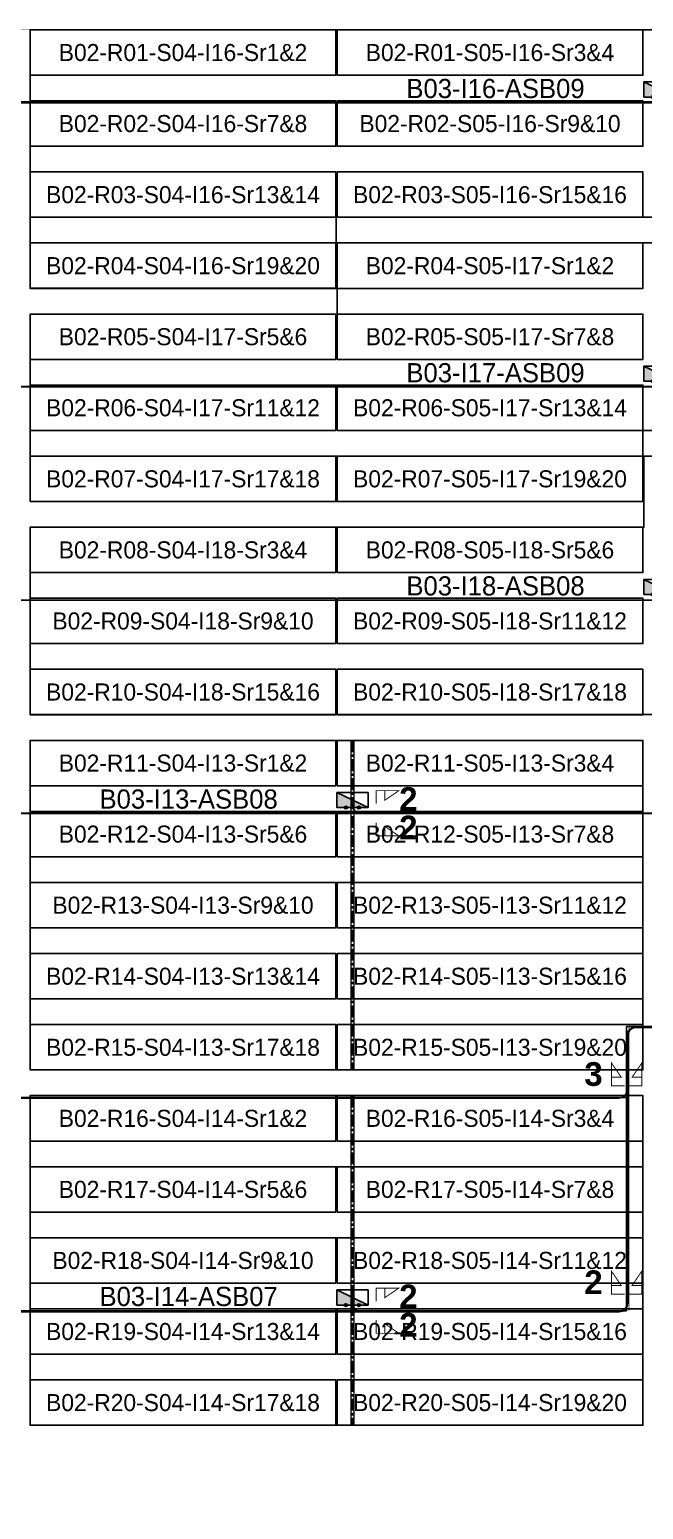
# Model space of a CAD drawing. Header units: metres. Extents: x 531463 to 531851, y 2674174 to 2674494.
# Drawn here: x 531559.8 to 531624.6, y 2674337.9 to 2674494.1 of the extents above; entities that cross this region are included whole.
import ezdxf
from ezdxf.enums import TextEntityAlignment as Align

# ---------------------------------------------------------------- set-up
doc = ezdxf.new("R2010")
doc.units = ezdxf.units.M
doc.header["$MEASUREMENT"] = 0
doc.linetypes.add('CENTER', pattern=[2, 1.25, -0.25, 0.25, -0.25])
doc.layers.add('Boundary-12.5 MW Block', color=6, linetype='Continuous', lineweight=9)
doc.layers.add('PILE', color=1, linetype='Continuous', lineweight=15)
for name, color, linetype in [('DC Trench BL-03', 40, 'Continuous'), ('E-Inverter Grouping', 2, 'Continuous'), ('Inverter Block-03', 7, 'Continuous'), ('LT Cable(AG) INV to LT Panel BL-03', 2, 'Continuous'), ('Messenger Wire Block-03 (Master Path)', 30, 'Continuous'), ('Messenger Wire Block-03 (MW Path)', 191, 'Continuous'), ('MMS Table Block-03', 8, 'Continuous'), ('Plan Line - DC BL-03', 40, 'Continuous'), ('Section Marking BL-03', 2, 'Continuous')]:
    doc.layers.add(name, color=color, linetype=linetype)
doc.styles.add('BoldTextStyle', font='arialbd.ttf')
doc.styles.get("Standard").update_dxf_attribs({"font": 'Adani Regular.ttf'})

# ---------------------------------------------------------------- blocks, each defined once
blk = doc.blocks.new('Inverter Block')
h = blk.add_hatch(color=0)
h.dxf.hatch_style = 1
h.paths.add_polyline_path([(-1.46, 2.27), (-1.46, 0.85), (1.46, 0.85)])
at = {"color": 0}
blk.add_lwpolyline([(1.46, 2.27), (-1.46, 2.27), (-1.46, 0.85), (1.46, 0.85)], close=True, dxfattribs=at)
blk.add_lwpolyline([(-1.46, 2.27), (1.46, 0.85)], dxfattribs=at)
at = {"layer": 'PILE'}
for centre in [(-0.61, 0.85), (0.61, 0.85)]:
    blk.add_circle(centre, 0.156, dxfattribs=at)
at = {"color": 7}
blk.add_attdef('ID', (-1.46, 3.01), '', height=1.8, dxfattribs=at)
blk = doc.blocks.new('MMS Table (32.292 x 4.788)')
at = {"color": 0}
blk.add_lwpolyline([(0, -0.002), (0, 4.786), (32.292, 4.786), (32.292, -0.002)], close=True, dxfattribs=at)
at = {"color": 7}
blk.add_attdef('ID1', text='', height=1.8, dxfattribs=at).set_placement((16.146, 2.392), align=Align.MIDDLE_CENTER)

msp = doc.modelspace()

# ---------------------------------------------------------------- linework, layer by layer
at = {"layer": 'Boundary-12.5 MW Block', "const_width": 0.05}
msp.add_lwpolyline([(531462.67, 2674494.08), (531851.27, 2674494.08), (531851.27, 2674174.29), (531462.67, 2674174.29)], close=True, dxfattribs=at)
at = {"layer": 'DC Trench BL-03', "color": 40, "const_width": 0.15}
for points in [[(531594.02, 2674419.08), (531593.72, 2674419.08), (531593.72, 2674384.29), (531594.02, 2674384.29)], [(531594.02, 2674381.58), (531593.72, 2674381.58), (531593.72, 2674346.79), (531594.02, 2674346.79)]]:
    msp.add_lwpolyline(points, close=True, dxfattribs=at)
at = {"layer": 'E-Inverter Grouping', "color": 3}
for points in [[(531656.92, 2674494.08), (531656.92, 2674474.29), (531592.14, 2674474.29), (531592.14, 2674466.79), (531559.84, 2674466.79), (531559.84, 2674494.08)], [(531656.92, 2674471.58), (531656.92, 2674451.79), (531624.53, 2674451.79), (531624.53, 2674444.29), (531559.84, 2674444.29), (531559.84, 2674464.08), (531592.24, 2674464.08), (531592.24, 2674471.58)], [(531656.92, 2674421.79), (531559.84, 2674421.79), (531559.84, 2674441.58), (531624.63, 2674441.58), (531624.63, 2674449.08), (531656.92, 2674449.08)], [(531624.53, 2674384.29), (531559.84, 2674384.29), (531559.84, 2674419.08), (531624.53, 2674419.08)], [(531624.53, 2674346.79), (531559.84, 2674346.79), (531559.84, 2674381.58), (531624.53, 2674381.58)]]:
    msp.add_lwpolyline(points, close=True, dxfattribs=at)
at = {"layer": 'LT Cable(AG) INV to LT Panel BL-03', "color": 2}
for points in [[(531647.68, 2674369.28), (531646.58, 2674369.28, -0.215162), (531645.9, 2674369.58), (531644.99, 2674370.61, 0.103275), (531644.63, 2674370.69), (531638.89, 2674370.69, -0.414214), (531637.99, 2674371.59), (531637.99, 2674382.87, -0.021393), (531637.99, 2674382.95), (531638.03, 2674383.46, 0.021393), (531638.04, 2674383.53), (531638.04, 2674485.59, 0.414214), (531637.14, 2674486.49), (531529.99, 2674486.49, -0.414214), (531529.09, 2674487.39), (531529.09, 2674487.73)], [(531647.68, 2674369.23), (531646.56, 2674369.23, -0.216034), (531645.88, 2674369.54), (531644.98, 2674370.56, 0.103275), (531644.62, 2674370.64), (531638.84, 2674370.64, -0.414214), (531637.94, 2674371.54), (531637.94, 2674382.88, -0.021393), (531637.94, 2674382.95), (531637.98, 2674383.46, 0.021393), (531637.99, 2674383.54), (531637.99, 2674455.54, 0.414214), (531637.09, 2674456.44), (531529.99, 2674456.44, -0.414214), (531529.09, 2674457.34), (531529.09, 2674457.73)], [(531649.67, 2674369.18), (531646.54, 2674369.18, -0.216919), (531645.86, 2674369.49), (531644.97, 2674370.51, 0.103275), (531644.61, 2674370.59), (531638.79, 2674370.59, -0.414214), (531637.89, 2674371.49), (531637.89, 2674382.88, -0.021393), (531637.89, 2674382.95), (531637.93, 2674383.46, 0.021393), (531637.94, 2674383.54), (531637.94, 2674432.99, 0.414214), (531637.04, 2674433.89), (531529.99, 2674433.89, -0.414214), (531529.09, 2674434.79), (531529.09, 2674435.23)], [(531649.67, 2674369.13), (531646.53, 2674369.13, -0.217817), (531645.85, 2674369.44), (531644.96, 2674370.46, 0.103275), (531644.6, 2674370.54), (531638.74, 2674370.54, -0.414214), (531637.84, 2674371.44), (531637.84, 2674382.88, -0.021393), (531637.84, 2674382.96), (531637.88, 2674383.46, 0.021393), (531637.89, 2674383.54), (531637.89, 2674410.44, 0.414214), (531636.99, 2674411.34), (531529.99, 2674411.34, -0.414214), (531529.09, 2674412.24), (531529.09, 2674412.73)], [(531649.67, 2674369.16), (531646.53, 2674369.16, -0.217367), (531645.85, 2674369.47), (531644.97, 2674370.49, 0.103275), (531644.61, 2674370.56), (531638.76, 2674370.56, -0.414214), (531637.86, 2674371.46), (531637.86, 2674382.88, -0.021393), (531637.86, 2674382.96), (531637.91, 2674383.46, 0.021393), (531637.91, 2674383.54), (531637.91, 2674410.47, 0.414214), (531637.01, 2674411.37), (531594.77, 2674411.37, -0.414214), (531593.87, 2674412.27), (531593.87, 2674412.73)], [(531651.82, 2674369.11), (531646.52, 2674369.11, -0.218271), (531645.84, 2674369.42), (531644.96, 2674370.44, 0.103275), (531644.6, 2674370.51), (531638.71, 2674370.51, -0.414214), (531637.81, 2674371.41), (531637.81, 2674382.88, -0.021393), (531637.81, 2674382.96), (531637.86, 2674383.46, 0.021393), (531637.86, 2674383.54), (531637.86, 2674387.92, 0.414214), (531636.96, 2674388.82), (531623.77, 2674388.82, 0.414214), (531622.87, 2674387.92), (531622.87, 2674382.22, -0.414214), (531621.97, 2674381.32), (531529.99, 2674381.32, -0.414214), (531529.09, 2674382.22), (531529.09, 2674382.73)], [(531651.82, 2674369.06), (531646.5, 2674369.06, -0.219189), (531645.82, 2674369.37), (531644.95, 2674370.39, 0.103275), (531644.59, 2674370.46), (531638.66, 2674370.46, -0.414214), (531637.76, 2674371.36), (531637.76, 2674382.88, -0.021393), (531637.76, 2674382.96), (531637.81, 2674383.47, 0.021393), (531637.81, 2674383.54), (531637.81, 2674387.87, 0.414214), (531636.91, 2674388.77), (531623.82, 2674388.77, 0.414214), (531622.92, 2674387.87), (531622.92, 2674359.67, -0.414214), (531622.02, 2674358.77), (531529.99, 2674358.77, -0.414214), (531529.09, 2674359.67), (531529.09, 2674360.23)], [(531651.82, 2674369.08), (531646.51, 2674369.08, -0.218729), (531645.83, 2674369.39), (531644.95, 2674370.41, 0.103275), (531644.59, 2674370.49), (531638.69, 2674370.49, -0.414214), (531637.79, 2674371.39), (531637.79, 2674382.88, -0.021393), (531637.79, 2674382.96), (531637.83, 2674383.46, 0.021393), (531637.84, 2674383.54), (531637.84, 2674387.89, 0.414214), (531636.94, 2674388.79), (531623.79, 2674388.79, 0.414214), (531622.89, 2674387.89), (531622.89, 2674359.69, -0.414214), (531621.99, 2674358.79), (531594.77, 2674358.79, -0.414214), (531593.87, 2674359.69), (531593.87, 2674360.23)]]:
    msp.add_lwpolyline(points, format="xyb", dxfattribs=at)
at = {"layer": 'Messenger Wire Block-03 (Master Path)'}
for points in [[(531527.45, 2674486.38), (531637.92, 2674486.38)], [(531527.45, 2674456.38), (531637.92, 2674456.38)], [(531527.45, 2674433.88), (531637.92, 2674433.88)], [(531527.45, 2674411.38), (531637.92, 2674411.38)], [(531622.81, 2674388.88), (531637.92, 2674388.88)], [(531622.81, 2674358.88), (531622.81, 2674388.88)], [(531527.45, 2674381.38), (531622.81, 2674381.38)], [(531527.45, 2674358.88), (531622.81, 2674358.88)]]:
    msp.add_lwpolyline(points, dxfattribs=at)
at = {"layer": 'Messenger Wire Block-03 (MW Path)', "const_width": 0.1}
for points in [[(531527.45, 2674486.38), (531637.92, 2674486.38)], [(531527.45, 2674456.38), (531637.92, 2674456.38)], [(531527.45, 2674433.88), (531637.92, 2674433.88)], [(531527.45, 2674411.38), (531637.92, 2674411.38)], [(531622.81, 2674388.88), (531637.92, 2674388.88)], [(531623.06, 2674358.88), (531623.06, 2674388.88)], [(531527.45, 2674381.38), (531622.81, 2674381.38)], [(531527.45, 2674358.88), (531622.81, 2674358.88)]]:
    msp.add_lwpolyline(points, dxfattribs=at)
at = {"layer": 'Plan Line - DC BL-03', "color": 6, "linetype": 'CENTER'}
for points in [[(531593.87, 2674419.08), (531593.87, 2674384.29)], [(531593.87, 2674381.58), (531593.87, 2674346.79)]]:
    msp.add_lwpolyline(points, dxfattribs=at)
at = {"layer": 'Section Marking BL-03', "color": 94, "lineweight": 35, "true_color": 0x00a500, "const_width": 0.1}
for points in [[(531596.37, 2674412.38), (531596.37, 2674413.77), (531598.77, 2674413.77), (531597.29, 2674412.76), (531597.29, 2674413.77)], [(531596.37, 2674410.38), (531596.37, 2674408.99), (531598.77, 2674408.99), (531597.29, 2674410), (531597.29, 2674408.99)], [(531622.61, 2674382.61), (531621.22, 2674382.61), (531621.22, 2674385.01), (531622.23, 2674383.53), (531621.22, 2674383.53)], [(531623.01, 2674382.61), (531624.4, 2674382.61), (531624.4, 2674385.01), (531623.39, 2674383.53), (531624.4, 2674383.53)], [(531622.61, 2674360.63), (531621.22, 2674360.63), (531621.22, 2674363.03), (531622.23, 2674361.55), (531621.22, 2674361.55)], [(531623.01, 2674360.63), (531624.4, 2674360.63), (531624.4, 2674363.03), (531623.39, 2674361.55), (531624.4, 2674361.55)], [(531596.37, 2674359.88), (531596.37, 2674361.27), (531598.77, 2674361.27), (531597.29, 2674360.26), (531597.29, 2674361.27)], [(531596.37, 2674357.88), (531596.37, 2674356.49), (531598.77, 2674356.49), (531597.29, 2674357.5), (531597.29, 2674356.49)]]:
    msp.add_lwpolyline(points, dxfattribs=at)

# ---------------------------------------------------------------- block references
at = {"layer": 'Inverter Block-03'}
ref = msp.add_blockref('Inverter Block', (531626.27, 2674486.02), dxfattribs=dict(at, xscale=1.124999999976148, yscale=1.124999999976148, zscale=1.124999999976148))
ref.add_attrib('ID', 'B03-I16-ASB09', (531599.56, 2674486.87), dxfattribs={"layer": '0', "color": 7, "height": 2.025})
ref = msp.add_blockref('Inverter Block', (531626.27, 2674456.02), dxfattribs=dict(at, xscale=1.124999999976148, yscale=1.124999999976148, zscale=1.124999999976148))
ref.add_attrib('ID', 'B03-I17-ASB09', (531599.56, 2674456.87), dxfattribs={"layer": '0', "color": 7, "height": 2.025})
ref = msp.add_blockref('Inverter Block', (531626.27, 2674433.52), dxfattribs=dict(at, xscale=1.124999999976148, yscale=1.124999999976148, zscale=1.124999999976148))
ref.add_attrib('ID', 'B03-I18-ASB08', (531599.56, 2674434.37), dxfattribs={"layer": '0', "color": 7, "height": 2.025})
ref = msp.add_blockref('Inverter Block', (531593.87, 2674411.02), dxfattribs=dict(at, xscale=1.124999999976148, yscale=1.124999999976148, zscale=1.124999999976148))
ref.add_attrib('ID', 'B03-I13-ASB08', (531567.17, 2674411.87), dxfattribs={"layer": '0', "color": 7, "height": 2.025})
ref = msp.add_blockref('Inverter Block', (531593.87, 2674358.52), dxfattribs=dict(at, xscale=1.124999999976148, yscale=1.124999999976148, zscale=1.124999999976148))
ref.add_attrib('ID', 'B03-I14-ASB07', (531567.17, 2674359.37), dxfattribs={"layer": '0', "color": 7, "height": 2.025})
at = {"layer": 'MMS Table Block-03'}
for p, values in [((531559.84, 2674489.29), {'ID1': 'B02-R01-S04-I16-Sr1&2'}), ((531592.24, 2674489.29), {'ID1': 'B02-R01-S05-I16-Sr3&4'}), ((531559.84, 2674481.79), {'ID1': 'B02-R02-S04-I16-Sr7&8'}), ((531592.24, 2674481.79), {'ID1': 'B02-R02-S05-I16-Sr9&10'}), ((531559.84, 2674474.29), {'ID1': 'B02-R03-S04-I16-Sr13&14'}), ((531592.24, 2674474.29), {'ID1': 'B02-R03-S05-I16-Sr15&16'}), ((531559.84, 2674466.79), {'ID1': 'B02-R04-S04-I16-Sr19&20'}), ((531592.24, 2674466.79), {'ID1': 'B02-R04-S05-I17-Sr1&2'}), ((531559.84, 2674459.29), {'ID1': 'B02-R05-S04-I17-Sr5&6'}), ((531592.24, 2674459.29), {'ID1': 'B02-R05-S05-I17-Sr7&8'}), ((531559.84, 2674451.79), {'ID1': 'B02-R06-S04-I17-Sr11&12'}), ((531592.24, 2674451.79), {'ID1': 'B02-R06-S05-I17-Sr13&14'}), ((531559.84, 2674444.29), {'ID1': 'B02-R07-S04-I17-Sr17&18'}), ((531592.24, 2674444.29), {'ID1': 'B02-R07-S05-I17-Sr19&20'}), ((531559.84, 2674436.79), {'ID1': 'B02-R08-S04-I18-Sr3&4'}), ((531592.24, 2674436.79), {'ID1': 'B02-R08-S05-I18-Sr5&6'}), ((531559.84, 2674429.29), {'ID1': 'B02-R09-S04-I18-Sr9&10'}), ((531592.24, 2674429.29), {'ID1': 'B02-R09-S05-I18-Sr11&12'}), ((531559.84, 2674421.79), {'ID1': 'B02-R10-S04-I18-Sr15&16'}), ((531592.24, 2674421.79), {'ID1': 'B02-R10-S05-I18-Sr17&18'}), ((531559.84, 2674414.29), {'ID1': 'B02-R11-S04-I13-Sr1&2'}), ((531592.24, 2674414.29), {'ID1': 'B02-R11-S05-I13-Sr3&4'}), ((531559.84, 2674406.79), {'ID1': 'B02-R12-S04-I13-Sr5&6'}), ((531592.24, 2674406.79), {'ID1': 'B02-R12-S05-I13-Sr7&8'}), ((531559.84, 2674399.29), {'ID1': 'B02-R13-S04-I13-Sr9&10'}), ((531592.24, 2674399.29), {'ID1': 'B02-R13-S05-I13-Sr11&12'}), ((531559.84, 2674391.79), {'ID1': 'B02-R14-S04-I13-Sr13&14'}), ((531592.24, 2674391.79), {'ID1': 'B02-R14-S05-I13-Sr15&16'}), ((531559.84, 2674384.29), {'ID1': 'B02-R15-S04-I13-Sr17&18'}), ((531592.24, 2674384.29), {'ID1': 'B02-R15-S05-I13-Sr19&20'}), ((531559.84, 2674376.79), {'ID1': 'B02-R16-S04-I14-Sr1&2'}), ((531592.24, 2674376.79), {'ID1': 'B02-R16-S05-I14-Sr3&4'}), ((531559.84, 2674369.29), {'ID1': 'B02-R17-S04-I14-Sr5&6'}), ((531592.24, 2674369.29), {'ID1': 'B02-R17-S05-I14-Sr7&8'}), ((531559.84, 2674361.79), {'ID1': 'B02-R18-S04-I14-Sr9&10'}), ((531592.24, 2674361.79), {'ID1': 'B02-R18-S05-I14-Sr11&12'}), ((531559.84, 2674354.29), {'ID1': 'B02-R19-S04-I14-Sr13&14'}), ((531592.24, 2674354.29), {'ID1': 'B02-R19-S05-I14-Sr15&16'}), ((531559.84, 2674346.79), {'ID1': 'B02-R20-S04-I14-Sr17&18'}), ((531592.24, 2674346.79), {'ID1': 'B02-R20-S05-I14-Sr19&20'})]:
    msp.add_blockref('MMS Table (32.292 x 4.788)', p, dxfattribs=at).add_auto_attribs(values)

# ---------------------------------------------------------------- texts
at = {"layer": 'Section Marking BL-03', "color": 94, "true_color": 0x00a500, "style": 'BoldTextStyle'}
for s, p in [('2', (531599.77, 2674412.88)), ('2', (531599.77, 2674409.88)), ('3', (531619.31, 2674383.86)), ('2', (531619.31, 2674361.88)), ('2', (531599.77, 2674360.38)), ('2', (531599.77, 2674357.38))]:
    msp.add_text(s, height=2.5, dxfattribs=at).set_placement(p, align=Align.MIDDLE_CENTER)

doc.saveas('drawing.dxf')
